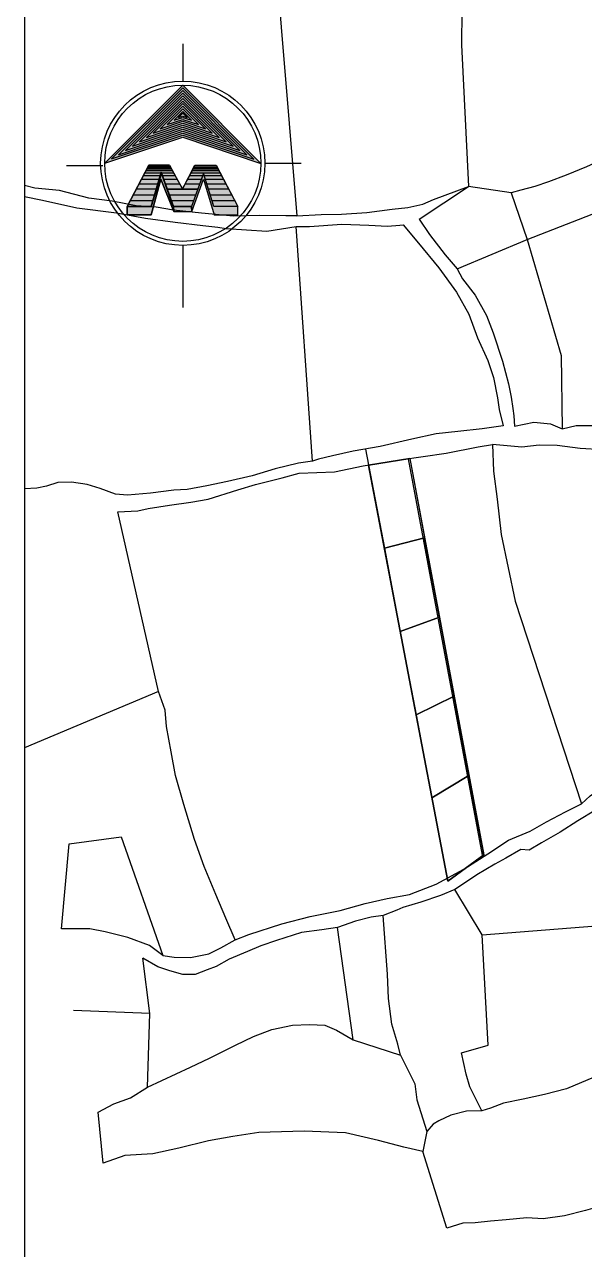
# Model space of a CAD drawing. Header units: millimetres. Extents: x 603916 to 1211550, y 1309898 to 2622648.
# Drawn here: x 605111.67 to 605127.73, y 1310788.85 to 1310823.98 of the extents above; entities that cross this region are included whole.
import ezdxf

# ---------------------------------------------------------------- set-up
doc = ezdxf.new("R2010")
doc.units = ezdxf.units.MM
for name, color, linetype in [('2', 1, 'Continuous'), ('NORTE', 7, 'Continuous'), ('TEXTOS', 2, 'Continuous')]:
    doc.layers.add(name, color=color, linetype=linetype)

msp = doc.modelspace()

# ---------------------------------------------------------------- hatches: boundary and pattern name
at = {"layer": 'TEXTOS'}
h = msp.add_hatch(color=7, dxfattribs=at)
h.dxf.hatch_style = 1
h.paths.add_polyline_path([(605116.208, 1310820.754), (605118.443, 1310819.994), (605116.211, 1310822.242), (605113.967, 1310820.002)])
h = msp.add_hatch(color=7, dxfattribs=at)
h.dxf.hatch_style = 1
h.paths.add_polyline_path([(605114.611, 1310818.759), (605115.298, 1310818.759), (605115.597, 1310819.712), (605115.936, 1310818.759), (605116.458, 1310818.759), (605116.797, 1310819.712), (605117.095, 1310818.759), (605117.783, 1310818.759), (605117.171, 1310819.916), (605116.566, 1310819.937), (605116.203, 1310819.267), (605115.839, 1310819.916), (605115.223, 1310819.916)])
h = msp.add_hatch(color=7, dxfattribs=at)
h.dxf.hatch_style = 1
h.paths.add_polyline_path([(605115.579, 1310819.55), (605115.95, 1310818.621), (605115.941, 1310818.759), (605115.936, 1310818.759), (605115.597, 1310819.712), (605115.329, 1310818.857), (605115.302, 1310818.766), (605115.301, 1310818.766), (605115.298, 1310818.759), (605114.615, 1310818.759), (605114.615, 1310818.527), (605115.297, 1310818.527)])
h.paths.add_polyline_path([(605116.462, 1310818.766), (605116.46, 1310818.766), (605116.458, 1310818.759), (605116.207, 1310818.759), (605116.207, 1310818.621), (605116.464, 1310818.621)])
h.paths.add_polyline_path([(605116.207, 1310818.759), (605115.941, 1310818.759), (605115.95, 1310818.621), (605116.207, 1310818.621)])
h.paths.add_polyline_path([(605116.798, 1310819.55), (605117.105, 1310818.527), (605117.786, 1310818.527), (605117.786, 1310818.759), (605117.095, 1310818.759), (605116.797, 1310819.71), (605116.462, 1310818.766), (605116.464, 1310818.621)])

# ---------------------------------------------------------------- linework, layer by layer
msp.add_line((605111.667, 1310837.871), (605111.667, 1310764.342))
at = {"color": 7}
for p, q in [((605116.556, 1310819.945), (605117.163, 1310819.945)), ((605115.579, 1310819.55), (605115.297, 1310818.527)), ((605115.75, 1310819.262), (605116.632, 1310819.262))]:
    msp.add_line(p, q, dxfattribs=at)
msp.add_lwpolyline([(605111.667, 1310764.342), (605213.33, 1310764.342), (605213.33, 1310826.568), (605111.667, 1310826.568)], close=True)
for points in [[(605115.831, 1310819.945), (605115.238, 1310819.945), (605114.615, 1310818.766), (605115.302, 1310818.766), (605115.592, 1310819.745), (605115.94, 1310818.766), (605116.462, 1310818.766)], [(605115.585, 1310819.72), (605115.302, 1310818.766), (605114.615, 1310818.766), (605115.238, 1310819.945), (605115.831, 1310819.945), (605116.201, 1310819.262), (605116.556, 1310819.945), (605117.163, 1310819.945), (605117.786, 1310818.766), (605117.099, 1310818.766), (605116.801, 1310819.72), (605116.462, 1310818.766), (605115.94, 1310818.766), (605115.592, 1310819.745)], [(605116.201, 1310819.262), (605116.556, 1310819.945)], [(605116.57, 1310819.945), (605117.163, 1310819.945), (605117.786, 1310818.766), (605117.099, 1310818.766)], [(605115.302, 1310818.766), (605114.615, 1310818.766), (605114.615, 1310818.527), (605115.297, 1310818.527), (605115.579, 1310819.55), (605115.95, 1310818.621), (605116.464, 1310818.621), (605116.462, 1310818.766), (605115.94, 1310818.766), (605115.592, 1310819.745), (605115.302, 1310818.766), (605114.615, 1310818.766)], [(605115.95, 1310818.621), (605115.579, 1310819.55), (605115.297, 1310818.527), (605114.615, 1310818.527), (605114.615, 1310818.766), (605115.302, 1310818.766), (605115.592, 1310819.745), (605115.94, 1310818.766), (605115.95, 1310818.621)], [(605116.801, 1310819.72), (605116.462, 1310818.766), (605115.94, 1310818.766)], [(605116.464, 1310818.621), (605116.798, 1310819.55), (605117.105, 1310818.527), (605117.786, 1310818.527), (605117.786, 1310818.766), (605117.099, 1310818.766), (605116.801, 1310819.72), (605116.462, 1310818.766), (605116.464, 1310818.621)]]:
    msp.add_lwpolyline(points, dxfattribs=at)
at = {"layer": '2', "color": 1, "linetype": 'Continuous'}
for p, q in [((605122.984, 1310818.399), (605124.406, 1310819.338)), ((605125.631, 1310819.157), (605124.406, 1310819.338)), ((605125.631, 1310819.157), (605126.082, 1310817.815)), ((605126.082, 1310817.815), (605129.537, 1310819.164)), ((605119.93, 1310811.463), (605119.463, 1310818.191)), ((605124.074, 1310816.978), (605126.082, 1310817.815)), ((605115.508, 1310804.857), (605114.343, 1310810.004)), ((605115.508, 1310804.857), (605111.667, 1310803.236)), ((605124.796, 1310797.878), (605124.014, 1310799.173)), ((605121.095, 1310794.86), (605120.648, 1310798.087)), ((605115.262, 1310795.616), (605115.065, 1310797.2)), ((605115.262, 1310795.616), (605113.068, 1310795.701)), ((605115.199, 1310793.504), (605115.262, 1310795.616)), ((605121.095, 1310794.86), (605122.45, 1310794.424)), ((605123.206, 1310792.235), (605123.09, 1310791.656)), ((605123.786, 1310789.458), (605123.09, 1310791.656))]:
    msp.add_line(p, q, dxfattribs=at)
for points in [[(605118.806, 1310826.568), (605119.483, 1310818.499)], [(605124.224, 1310826.568), (605124.22, 1310825.355), (605124.202, 1310823.401), (605124.406, 1310819.338)], [(605130.273, 1310821.783), (605130.079, 1310821.601), (605129.744, 1310821.119), (605129.415, 1310820.809), (605129.019, 1310820.514), (605128.479, 1310820.218), (605127.79, 1310819.898), (605127.206, 1310819.662), (605126.696, 1310819.471), (605126.306, 1310819.334), (605125.909, 1310819.227), (605125.631, 1310819.157)], [(605119.483, 1310818.499), (605119.16, 1310818.49), (605118.417, 1310818.501), (605117.658, 1310818.489), (605116.749, 1310818.574), (605115.937, 1310818.66), (605115.448, 1310818.747), (605114.87, 1310818.781), (605114.178, 1310818.913), (605113.509, 1310818.999), (605112.674, 1310819.22), (605111.967, 1310819.291), (605111.667, 1310819.365)], [(605119.483, 1310818.499), (605120.174, 1310818.533), (605120.76, 1310818.544), (605121.488, 1310818.593), (605122.216, 1310818.687), (605122.667, 1310818.735), (605123.094, 1310818.828), (605123.402, 1310818.965), (605124.406, 1310819.338)], [(605111.667, 1310819.046), (605112.187, 1310818.946), (605113.165, 1310818.727), (605114.307, 1310818.583), (605115.135, 1310818.43), (605115.992, 1310818.314), (605116.781, 1310818.214), (605117.209, 1310818.171), (605117.45, 1310818.135), (605118.615, 1310818.059), (605119.463, 1310818.191)], [(605122.984, 1310818.399), (605123.287, 1310817.957), (605123.734, 1310817.374), (605124.074, 1310816.978)], [(605119.463, 1310818.191), (605119.846, 1310818.193), (605120.769, 1310818.251), (605121.543, 1310818.225), (605122.077, 1310818.198), (605122.429, 1310818.23), (605122.527, 1310818.238), (605122.973, 1310817.715), (605123.556, 1310817.005), (605124.056, 1310816.301), (605124.413, 1310815.672), (605124.657, 1310814.998), (605124.961, 1310814.346), (605125.122, 1310813.858), (605125.238, 1310813.273), (605125.285, 1310812.943), (605125.393, 1310812.47)], [(605126.082, 1310817.815), (605127.064, 1310814.493), (605127.091, 1310812.39)], [(605124.074, 1310816.978), (605124.234, 1310816.686), (605124.597, 1310816.222), (605124.916, 1310815.638), (605125.114, 1310815.143), (605125.382, 1310814.326), (605125.551, 1310813.681), (605125.628, 1310813.29), (605125.675, 1310812.968), (605125.707, 1310812.757), (605125.723, 1310812.465)], [(605125.393, 1310812.47), (605124.792, 1310812.384), (605124.094, 1310812.305), (605123.479, 1310812.242), (605122.781, 1310812.087), (605121.866, 1310811.879), (605121.093, 1310811.747), (605120.501, 1310811.609), (605120.103, 1310811.516), (605119.93, 1310811.463)], [(605125.723, 1310812.465), (605126.279, 1310812.58), (605126.76, 1310812.53), (605127.091, 1310812.39)], [(605127.091, 1310812.39), (605127.496, 1310812.482), (605128.007, 1310812.477), (605128.601, 1310812.353), (605129.09, 1310812.206), (605129.331, 1310812.162), (605129.722, 1310812.104)], [(605114.343, 1310810.004), (605114.914, 1310810.03), (605115.214, 1310810.099), (605115.829, 1310810.193), (605116.437, 1310810.286), (605116.94, 1310810.372), (605117.787, 1310810.632), (605118.297, 1310810.793), (605119.054, 1310810.985), (605119.549, 1310811.115), (605120.563, 1310811.151), (605121.381, 1310811.321), (605122.447, 1310811.492), (605123.76, 1310811.687), (605124.683, 1310811.865), (605125.088, 1310811.935)], [(605121.445, 1310811.807), (605121.989, 1310808.959), (605122.445, 1310806.573), (605122.9, 1310804.187), (605123.356, 1310801.801)], [(605125.088, 1310811.935), (605125.123, 1310811.169), (605125.225, 1310810.373), (605125.336, 1310809.36), (605125.738, 1310807.439), (605127.643, 1310801.635)], [(605129.304, 1310811.621), (605128.92, 1310811.686), (605128.251, 1310811.788), (605127.605, 1310811.822), (605126.944, 1310811.908), (605126.433, 1310811.92), (605125.93, 1310811.857), (605125.088, 1310811.935)], [(605119.93, 1310811.463), (605119.525, 1310811.4), (605118.858, 1310811.239), (605118.198, 1310811.04), (605117.493, 1310810.871), (605116.893, 1310810.755), (605116.337, 1310810.646), (605115.947, 1310810.622), (605115.286, 1310810.543), (605114.618, 1310810.479), (605114.28, 1310810.514), (605113.836, 1310810.67), (605113.467, 1310810.788), (605113.016, 1310810.853), (605112.625, 1310810.851), (605112.303, 1310810.744), (605112.025, 1310810.682), (605111.667, 1310810.663)], [(605122.72, 1310811.533), (605121.534, 1310811.345)], [(605122.671, 1310811.525), (605124.792, 1310800.16)], [(605122.72, 1310811.533), (605124.841, 1310800.169)], [(605122.72, 1310811.533), (605123.144, 1310809.26), (605123.568, 1310806.988), (605123.993, 1310804.715), (605124.417, 1310802.442)], [(605122.72, 1310811.533), (605124.841, 1310800.169)], [(605121.534, 1310811.345), (605123.811, 1310799.414), (605124.841, 1310800.169)], [(605121.989, 1310808.959), (605123.144, 1310809.26)], [(605122.445, 1310806.573), (605123.568, 1310806.988)], [(605117.706, 1310797.733), (605117.439, 1310798.347), (605117.157, 1310799.029), (605116.822, 1310799.831), (605116.547, 1310800.604), (605116.233, 1310801.608), (605116.003, 1310802.441), (605115.871, 1310803.124), (605115.739, 1310803.844), (605115.706, 1310804.317), (605115.508, 1310804.857)], [(605122.9, 1310804.187), (605123.993, 1310804.715)], [(605127.643, 1310801.635), (605127.889, 1310801.862), (605128.293, 1310802.15), (605128.577, 1310802.474), (605129.054, 1310802.98), (605129.361, 1310803.23), (605129.795, 1310803.585)], [(605123.356, 1310801.801), (605124.417, 1310802.442)], [(605117.706, 1310797.733), (605118.103, 1310797.885), (605119.047, 1310798.191), (605119.865, 1310798.399), (605120.72, 1310798.576), (605121.44, 1310798.776), (605122.07, 1310798.914), (605122.708, 1310799.031), (605123.48, 1310799.328), (605124.266, 1310799.753), (605124.962, 1310800.2), (605125.546, 1310800.587), (605126.168, 1310800.846), (605126.639, 1310801.111), (605127.186, 1310801.4), (605127.643, 1310801.635)], [(605128.049, 1310801.45), (605127.54, 1310801.146), (605127.032, 1310800.82), (605126.493, 1310800.509), (605126.141, 1310800.304), (605125.9, 1310800.318), (605125.474, 1310800.075), (605125.159, 1310799.901), (605124.643, 1310799.597), (605124.373, 1310799.408), (605124.014, 1310799.173)], [(605112.731, 1310798.043), (605112.95, 1310800.486), (605114.436, 1310800.689), (605115.635, 1310797.285)], [(605124.014, 1310799.173), (605123.602, 1310799.006), (605123.032, 1310798.815), (605122.523, 1310798.654), (605122.35, 1310798.578), (605121.953, 1310798.425)], [(605121.953, 1310798.425), (605121.608, 1310798.378), (605121.158, 1310798.263), (605120.648, 1310798.087)], [(605122.45, 1310794.424), (605122.373, 1310794.739), (605122.204, 1310795.309), (605122.11, 1310796.052), (605122.083, 1310796.743), (605121.953, 1310798.425)], [(605115.635, 1310797.285), (605115.25, 1310797.569), (605114.633, 1310797.798), (605113.979, 1310797.96), (605113.542, 1310798.047), (605112.731, 1310798.043)], [(605120.648, 1310798.087), (605120.198, 1310798.017), (605119.612, 1310797.939), (605118.9, 1310797.71), (605118.443, 1310797.557), (605118.061, 1310797.397), (605117.536, 1310797.176), (605117.162, 1310796.964), (605116.907, 1310796.872), (605116.562, 1310796.735), (605116.209, 1310796.733), (605115.84, 1310796.843), (605115.494, 1310796.954), (605115.065, 1310797.2)], [(605124.796, 1310797.878), (605128.069, 1310798.129), (605128.141, 1310797.484), (605128.332, 1310796.854), (605128.477, 1310796.434), (605128.759, 1310795.834), (605129.047, 1310795.408), (605129.357, 1310795.087), (605129.606, 1310794.825), (605129.637, 1310794.592)], [(605115.635, 1310797.285), (605115.958, 1310797.235), (605116.432, 1310797.222), (605116.957, 1310797.33), (605117.301, 1310797.498), (605117.706, 1310797.733)], [(605124.788, 1310792.822), (605124.438, 1310793.511), (605124.338, 1310793.879), (605124.2, 1310794.487), (605124.972, 1310794.709), (605124.796, 1310797.878)], [(605115.199, 1310793.504), (605116.428, 1310794.075), (605116.975, 1310794.333), (605117.716, 1310794.705), (605118.233, 1310794.956), (605118.765, 1310795.155), (605119.358, 1310795.278), (605119.846, 1310795.303), (605120.281, 1310795.283), (605120.62, 1310795.142), (605121.095, 1310794.86)], [(605122.45, 1310794.424), (605122.86, 1310793.6), (605122.923, 1310793.142), (605123.206, 1310792.235)], [(605128.29, 1310793.864), (605128.005, 1310793.787), (605127.21, 1310793.459), (605126.58, 1310793.29), (605125.973, 1310793.159), (605125.41, 1310793.043), (605125.035, 1310792.906), (605124.788, 1310792.822)], [(605113.928, 1310791.326), (605113.776, 1310792.783), (605114.225, 1310793.026), (605114.705, 1310793.201), (605115.199, 1310793.504)], [(605124.788, 1310792.822), (605124.345, 1310792.82), (605123.895, 1310792.704), (605123.55, 1310792.537), (605123.393, 1310792.439), (605123.206, 1310792.235)], [(605123.09, 1310791.656), (605122.548, 1310791.78), (605121.826, 1310791.972), (605120.871, 1310792.199), (605119.691, 1310792.238), (605118.392, 1310792.2), (605117.641, 1310792.091), (605116.943, 1310791.967), (605116.096, 1310791.759), (605115.346, 1310791.59), (605114.542, 1310791.547), (605113.928, 1310791.326)], [(605128.822, 1310790.178), (605128.357, 1310790.138), (605127.764, 1310789.969), (605127.157, 1310789.816), (605126.549, 1310789.729), (605126.075, 1310789.757), (605125.482, 1310789.701), (605125.039, 1310789.661), (605124.597, 1310789.613), (605124.244, 1310789.604), (605123.786, 1310789.458)]]:
    msp.add_lwpolyline(points, dxfattribs=at)
for points in [[(605121.534, 1310811.345), (605122.72, 1310811.533), (605124.841, 1310800.169), (605123.811, 1310799.414)], [(605121.534, 1310811.345), (605122.72, 1310811.533), (605123.144, 1310809.26), (605121.989, 1310808.959)], [(605122.445, 1310806.573), (605123.568, 1310806.988), (605123.144, 1310809.26), (605121.989, 1310808.959)], [(605122.9, 1310804.187), (605123.993, 1310804.715), (605123.568, 1310806.988), (605122.445, 1310806.573)], [(605123.356, 1310801.801), (605124.417, 1310802.442), (605123.993, 1310804.715), (605122.9, 1310804.187)], [(605123.811, 1310799.414), (605124.841, 1310800.169), (605124.417, 1310802.442), (605123.356, 1310801.801)]]:
    msp.add_lwpolyline(points, close=True, dxfattribs=at)
at = {"layer": 'NORTE', "color": 7}
for p, q in [((605116.207, 1310823.429, -0.002), (605116.207, 1310822.357, 0)), ((605112.874, 1310819.942, 0.002), (605113.912, 1310819.942, 0.002)), ((605114.615, 1310818.766), (605115.238, 1310819.945)), ((605115.919, 1310819.784), (605115.153, 1310819.784)), ((605115.891, 1310819.835), (605115.18, 1310819.835)), ((605115.87, 1310819.873), (605115.2, 1310819.873)), ((605115.843, 1310819.924), (605115.227, 1310819.924)), ((605115.238, 1310819.945), (605115.831, 1310819.945)), ((605117.249, 1310819.784), (605116.472, 1310819.784)), ((605117.222, 1310819.835), (605116.499, 1310819.835)), ((605117.201, 1310819.873), (605116.519, 1310819.873)), ((605117.174, 1310819.924), (605116.545, 1310819.924)), ((605118.562, 1310820.002), (605119.6, 1310820.002)), ((605115.532, 1310819.541), (605115.025, 1310819.541)), ((605115.562, 1310819.643), (605115.079, 1310819.643)), ((605115.585, 1310819.72), (605115.119, 1310819.72)), ((605115.954, 1310819.72), (605115.601, 1310819.72)), ((605115.995, 1310819.643), (605115.628, 1310819.643)), ((605116.051, 1310819.541), (605115.664, 1310819.541)), ((605116.737, 1310819.541), (605116.345, 1310819.541)), ((605116.774, 1310819.643), (605116.399, 1310819.643)), ((605117.282, 1310819.72), (605116.439, 1310819.72)), ((605117.323, 1310819.643), (605116.825, 1310819.643)), ((605117.377, 1310819.541), (605116.857, 1310819.541)), ((605115.398, 1310819.088), (605114.785, 1310819.088)), ((605115.449, 1310819.262), (605114.877, 1310819.262)), ((605115.449, 1310819.262), (605114.877, 1310819.262)), ((605115.49, 1310819.401), (605114.951, 1310819.401)), ((605115.49, 1310819.401), (605114.951, 1310819.401)), ((605116.127, 1310819.401), (605115.714, 1310819.401)), ((605116.638, 1310819.262), (605115.764, 1310819.262)), ((605116.576, 1310819.088), (605115.826, 1310819.088)), ((605116.687, 1310819.401), (605116.272, 1310819.401)), ((605117.451, 1310819.401), (605116.901, 1310819.401)), ((605117.525, 1310819.262), (605116.944, 1310819.262)), ((605117.617, 1310819.088), (605116.999, 1310819.088)), ((605115.351, 1310818.929), (605114.701, 1310818.929)), ((605116.52, 1310818.929), (605115.882, 1310818.929)), ((605117.7, 1310818.929), (605117.048, 1310818.929)), ((605116.207, 1310817.647), (605116.207, 1310815.862, 0.003))]:
    msp.add_line(p, q, dxfattribs=at)
msp.add_circle((605116.207, 1310820.002), 2.24, dxfattribs=at)
at = {"layer": 'TEXTOS', "color": 7, "elevation": 0.002}
for points in [[(605116.211, 1310822.242), (605113.967, 1310820.002), (605116.208, 1310820.754), (605118.443, 1310819.994), (605116.211, 1310822.242)], [(605114.611, 1310818.759), (605115.223, 1310819.916), (605115.839, 1310819.916), (605116.203, 1310819.267), (605116.566, 1310819.937), (605117.171, 1310819.916), (605117.783, 1310818.759), (605117.095, 1310818.759), (605116.797, 1310819.712), (605116.458, 1310818.759), (605115.936, 1310818.759), (605115.597, 1310819.712), (605115.298, 1310818.759), (605114.611, 1310818.759)]]:
    msp.add_lwpolyline(points, dxfattribs=at)
for points in [[(605116.211, 1310822.166), (605114.167, 1310820.125), (605116.208, 1310820.81), (605118.244, 1310820.118)], [(605116.211, 1310822.09), (605114.366, 1310820.249), (605116.208, 1310820.867), (605118.046, 1310820.242)], [(605116.21, 1310822.014), (605114.565, 1310820.372), (605116.208, 1310820.923), (605117.847, 1310820.366)], [(605116.21, 1310821.939), (605114.764, 1310820.495), (605116.208, 1310820.98), (605117.649, 1310820.49)], [(605116.21, 1310821.863), (605114.963, 1310820.618), (605116.208, 1310821.036), (605117.451, 1310820.614)], [(605116.21, 1310821.787), (605115.162, 1310820.742), (605116.208, 1310821.093), (605117.252, 1310820.738)], [(605116.21, 1310821.712), (605115.361, 1310820.865), (605116.208, 1310821.149), (605117.054, 1310820.862)], [(605116.21, 1310821.636), (605115.561, 1310820.988), (605116.209, 1310821.206), (605116.855, 1310820.986)], [(605116.209, 1310821.56), (605115.76, 1310821.111), (605116.209, 1310821.262), (605116.657, 1310821.11)], [(605116.209, 1310821.484), (605115.959, 1310821.235), (605116.209, 1310821.318), (605116.458, 1310821.234)], [(605116.209, 1310821.436), (605116.087, 1310821.314), (605116.209, 1310821.355), (605116.331, 1310821.313)]]:
    msp.add_lwpolyline(points, close=True, dxfattribs=at)
at = {"layer": 'TEXTOS', "color": 7}
msp.add_circle((605116.207, 1310820.002), 2.355, dxfattribs=at)

doc.saveas('drawing.dxf')
